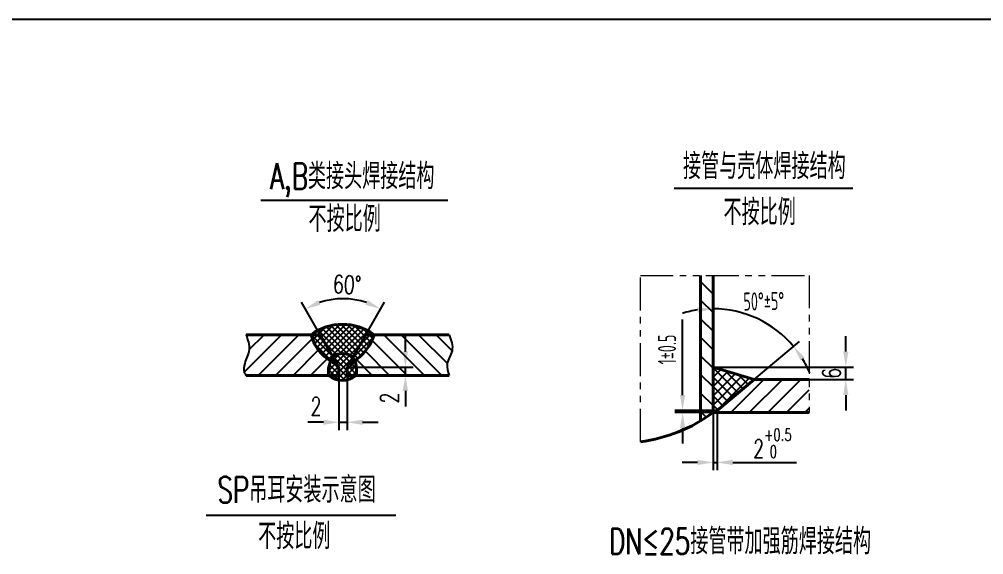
# Model space of a CAD drawing. Header units: millimetres. Extents: x -62352 to -47502, y -30131 to -9106.
# Drawn here: x -57017 to -52350, y -11694 to -9106 of the extents above; entities that cross this region are included whole.
import ezdxf

# ---------------------------------------------------------------- set-up
doc = ezdxf.new("R2010")
doc.units = ezdxf.units.MM
doc.header["$PDMODE"] = 33
doc.header["$PDSIZE"] = 5
doc.linetypes.add('ACAD_ISO12W100', pattern=[21, 12, -3, 0, -3, 0, -3])
doc.linetypes.add('PHANTOM2', pattern=[31.75, 15.875, -3.175, 3.175, -3.175, 3.175, -3.175])
for name, color, linetype in [('剖面线层', 2, 'Continuous'), ('尺寸线', 4, 'Continuous'), ('文字层', 3, 'Continuous')]:
    doc.layers.add(name, color=color, linetype=linetype)
doc.layers.add('双点划线', color=3, linetype='ACAD_ISO12W100', lineweight=18)
doc.layers.add('实线', color=7, linetype='Continuous', lineweight=40)
doc.styles.add('工程', font='romans.shx', dxfattribs={"width": 0.7, "bigfont": 'hztxt.shx'})
doc.styles.add('工程1', font='sysz.shx', dxfattribs={"width": 0.67})
doc.dimstyles.new('工程25', dxfattribs={"dimscale": 25, "dimtxt": 3.5, "dimasz": 3, "dimexe": 1.5, "dimexo": 0, "dimgap": 1, "dimtad": 1, "dimzin": 12, "dimdsep": 46, "dimtxsty": '工程', "dimcen": 0, "dimazin": 2, "dimtp": 0.5, "dimtm": 0.5, "dimtfac": 1, "dimtmove": 0, "dimatfit": 3, "dimfxl": 0, "dimarcsym": 0})

# ---------------------------------------------------------------- blocks, each defined once
blk = doc.blocks.new('*D101')
at = {"layer": 'Defpoints', "color": 0}
for p in [(-53660, -10787.2), (-53017.6, -10787.2), (-53461.2, -10847.2)]:
    blk.add_point(p, dxfattribs=at)
at = {"layer": '尺寸线', "color": 0, "lineweight": -2}
for p, q in [((-53017.6, -10712.2), (-53017.6, -10637.2)), ((-53660, -10787.2), (-52980.1, -10787.2)), ((-53017.6, -10847.2), (-53017.6, -10787.2)), ((-53461.2, -10847.2), (-52980.1, -10847.2)), ((-53017.6, -10922.2), (-53017.6, -10997.2))]:
    blk.add_line(p, q, dxfattribs=at)
at = {"layer": '尺寸线', "color": 0}
for points in [[(-53030.1, -10712.2), (-53005.1, -10712.2), (-53017.6, -10787.2)], [(-53030.1, -10922.2), (-53005.1, -10922.2), (-53017.6, -10847.2)]]:
    blk.add_solid(points, dxfattribs=at)
at = {"layer": '尺寸线', "color": 0, "insert": (-53086.4, -10817.2), "char_height": 87.5, "attachment_point": 5, "rotation": 90, "style": '工程'}
blk.add_mtext('6', dxfattribs=at)
blk = doc.blocks.new('*D102')
at = {"layer": 'Defpoints', "color": 0}
for p in [(-53807.3, -10997.2), (-53640, -10997.2), (-53640, -11007.2)]:
    blk.add_point(p, dxfattribs=at)
at = {"layer": '尺寸线', "color": 0, "lineweight": -2}
for p, q in [((-53807.3, -10922.2), (-53807.3, -10557.1)), ((-53640, -10997.2), (-53844.8, -10997.2)), ((-53640, -11007.2), (-53844.8, -11007.2)), ((-53807.3, -11007.2), (-53807.3, -10997.2)), ((-53807.3, -11082.2), (-53807.3, -11157.2))]:
    blk.add_line(p, q, dxfattribs=at)
at = {"layer": '尺寸线', "color": 0}
for points in [[(-53819.8, -10922.2), (-53794.8, -10922.2), (-53807.3, -10997.2)], [(-53819.8, -11082.2), (-53794.8, -11082.2), (-53807.3, -11007.2)]]:
    blk.add_solid(points, dxfattribs=at)
at = {"layer": '尺寸线', "color": 0, "insert": (-53882.3, -10702.2), "char_height": 87.5, "attachment_point": 5, "rotation": 90, "style": '工程1'}
blk.add_mtext('1%%P0.5', dxfattribs=at)
blk = doc.blocks.new('*D103')
at = {"layer": 'Defpoints', "color": 0}
for p in [(-53660, -11007.2), (-53640, -11007.2), (-53640, -11248.2)]:
    blk.add_point(p, dxfattribs=at)
at = {"layer": '尺寸线', "color": 0, "lineweight": -2}
for p, q in [((-53660, -11007.2), (-53660, -11285.7)), ((-53640, -11007.2), (-53640, -11285.7)), ((-53735, -11248.2), (-53810, -11248.2)), ((-53660, -11248.2), (-53640, -11248.2)), ((-53565, -11248.2), (-53256.1, -11248.2))]:
    blk.add_line(p, q, dxfattribs=at)
at = {"layer": '尺寸线', "color": 0}
for points in [[(-53735, -11235.7), (-53735, -11260.7), (-53660, -11248.2)], [(-53565, -11235.7), (-53565, -11260.7), (-53640, -11248.2)]]:
    blk.add_solid(points, dxfattribs=at)
at = {"layer": '尺寸线', "color": 0, "insert": (-53373, -11155.1), "char_height": 87.5, "attachment_point": 5, "style": '工程'}
blk.add_mtext('2\\H0.667X\\S+0.5^  0', dxfattribs=at)
blk = doc.blocks.new('*D104')
at = {"layer": 'Defpoints', "color": 0}
for p in [(-53660, -10344.1), (-53380.5, -10589.1), (-53461.2, -10847.2), (-53660, -11007.2), (-53640, -10997.2)]:
    blk.add_point(p, dxfattribs=at)
at = {"layer": '尺寸线', "color": 0, "lineweight": -2}
blk.add_line((-53461.2, -10847.2), (-53241.6, -10663), dxfattribs=at)
for start, end in [(98.4569, 106.9139), (40, 90), (23.0861, 31.5431)]:
    blk.add_arc((-53660, -11014), 508.6, start, end, dxfattribs=at)
at = {"layer": '尺寸线', "color": 0}
for points in [[(-53735.7, -10498.5), (-53733.8, -10523.4), (-53660, -10505.4)], [(-53236.7, -10755.2), (-53216.4, -10740.6), (-53270.4, -10687.1)]]:
    blk.add_solid(points, dxfattribs=at)
at = {"layer": '尺寸线', "color": 0, "insert": (-53414.3, -10468.8), "char_height": 87.5, "attachment_point": 5, "rotation": 1, "style": '工程1'}
blk.add_mtext('50%%d%%p5%%d', dxfattribs=at)
blk = doc.blocks.new('*D105')
at = {"layer": 'Defpoints', "color": 0}
for p in [(-55514.1, -10462.3), (-55561.1, -10630.7), (-55340.2, -10630.7), (-55470.3, -10788), (-55431, -10788)]:
    blk.add_point(p, dxfattribs=at)
at = {"layer": '尺寸线', "color": 0, "lineweight": -2}
for p, q in [((-55561.1, -10630.7), (-55652, -10473.2)), ((-55340.2, -10630.7), (-55249.3, -10473.2))]:
    blk.add_line(p, q, dxfattribs=at)
blk.add_arc((-55450.6, -10822), 365.3, 71.7847, 108.2153, dxfattribs=at)
at = {"layer": '尺寸线', "color": 0}
for points in [[(-55559.7, -10486.5), (-55569.9, -10463.6), (-55633.3, -10505.7)], [(-55331.4, -10463.6), (-55341.6, -10486.5), (-55268, -10505.7)]]:
    blk.add_solid(points, dxfattribs=at)
at = {"layer": '尺寸线', "color": 0, "insert": (-55430.6, -10388.5), "char_height": 87.5, "attachment_point": 5, "rotation": 357.3559, "style": '工程'}
blk.add_mtext('60°', dxfattribs=at)
blk = doc.blocks.new('*D69')
at = {"layer": 'Defpoints', "color": 0}
for p in [(-55431, -10788), (-55148.7, -10788), (-55431, -10827.3)]:
    blk.add_point(p, dxfattribs=at)
at = {"layer": '尺寸线', "color": 0, "lineweight": -2}
for p, q in [((-55148.7, -10713), (-55148.7, -10638)), ((-55431, -10788), (-55111.2, -10788)), ((-55148.7, -10827.3), (-55148.7, -10788)), ((-55431, -10827.3), (-55111.2, -10827.3)), ((-55148.7, -10902.3), (-55148.7, -10977.3))]:
    blk.add_line(p, q, dxfattribs=at)
at = {"layer": '尺寸线', "color": 0}
for points in [[(-55161.2, -10713), (-55136.2, -10713), (-55148.7, -10788)], [(-55161.2, -10902.3), (-55136.2, -10902.3), (-55148.7, -10827.3)]]:
    blk.add_solid(points, dxfattribs=at)
at = {"layer": '尺寸线', "color": 0, "insert": (-55225.8, -10936.8), "char_height": 87.5, "attachment_point": 5, "rotation": 90, "style": '工程'}
blk.add_mtext('2{}{}', dxfattribs=at)
blk = doc.blocks.new('*D70')
at = {"layer": 'Defpoints', "color": 0}
for p in [(-55470.3, -10821.2), (-55431, -10821.2), (-55431, -11054)]:
    blk.add_point(p, dxfattribs=at)
at = {"layer": '尺寸线', "color": 0, "lineweight": -2}
for p, q in [((-55470.3, -10821.2), (-55470.3, -11091.5)), ((-55431, -10821.2), (-55431, -11091.5)), ((-55545.3, -11054), (-55620.3, -11054)), ((-55470.3, -11054), (-55431, -11054)), ((-55356, -11054), (-55281, -11054))]:
    blk.add_line(p, q, dxfattribs=at)
at = {"layer": '尺寸线', "color": 0}
for points in [[(-55545.3, -11041.5), (-55545.3, -11066.5), (-55470.3, -11054)], [(-55356, -11041.5), (-55356, -11066.5), (-55431, -11054)]]:
    blk.add_solid(points, dxfattribs=at)
at = {"layer": '尺寸线', "color": 0, "insert": (-55581.4, -10976.8), "char_height": 87.5, "attachment_point": 5, "style": '工程'}
blk.add_mtext('2{}{}', dxfattribs=at)

msp = doc.modelspace()

# ---------------------------------------------------------------- hatches: boundary and pattern name
at = {"layer": '剖面线层'}
h = msp.add_hatch(dxfattribs=at)
h.set_pattern_fill('ANSI31', color=256, scale=20, angle=90, style=0)
h.set_pattern_definition([(135, (-22932.39, 12720.05), (-44.90128, -44.90128), [])])
edge = h.paths.add_edge_path()
edge.add_arc((-54105.152, -10404.331), 749.427, 300.92967, 306.444705)
edge.add_line((-53659.957, -11007.193), (-53659.957, -10344.085))
edge.add_line((-53659.957, -10344.085), (-53719.957, -10344.085))
edge.add_line((-53719.957, -10344.085), (-53719.957, -11047.189))
h = msp.add_hatch(dxfattribs=at)
h.set_pattern_fill('ANSI37', color=256, scale=6.25, angle=90, style=0)
h.set_pattern_definition([(135, (-18825.639, 18651.014), (-14.03165, -14.03165), []), (225, (-18825.639, 18651.014), (14.03165, -14.03165), [])])
h.paths.add_polyline_path([(-55340.205, -10630.742), (-55561.092, -10630.742), (-55499.247, -10737.86, -0.34477476), (-55402.258, -10738.22)])
h.paths.add_polyline_path([(-55561.092, -10630.742), (-55605.174, -10630.742, 0.18851584), (-55510.754, -10758.353, -0.04678323), (-55499.247, -10737.86)])
h.paths.add_polyline_path([(-55605.174, -10630.742), (-55561.092, -10630.742), (-55340.205, -10630.742), (-55300, -10630.742, 0.32935696)])
h.paths.add_polyline_path([(-55300, -10630.742), (-55340.205, -10630.742), (-55402.258, -10738.22, -0.04003958), (-55393.461, -10756.323, 0.01043882), (-55385.539, -10750.834, 0.16396261)])
h.paths.add_polyline_path([(-55393.461, -10756.323, 0.04003958), (-55402.258, -10738.22), (-55422.019, -10772.448, 0.03556127)], flags=17)
h.paths.add_polyline_path([(-55499.247, -10737.86, 0.04678323), (-55510.754, -10758.353, 0.0429088), (-55477.547, -10775.446)], flags=17)
h.paths.add_polyline_path([(-55402.258, -10738.22, 0.34477476), (-55499.247, -10737.86), (-55470.305, -10787.99), (-55470.305, -10827.302), (-55520.326, -10827.302, 0.36306961), (-55387.384, -10827.302), (-55430.993, -10827.302), (-55430.993, -10787.99)])
h.paths.add_polyline_path([(-55470.305, -10787.99), (-55477.547, -10775.446, -0.0429088), (-55510.754, -10758.353, 0.14100759), (-55520.326, -10827.302), (-55470.305, -10827.302)])
h.paths.add_polyline_path([(-55393.461, -10756.323, -0.03556127), (-55422.019, -10772.448), (-55430.993, -10787.99), (-55430.993, -10827.302), (-55387.384, -10827.302, 0.14444056)])
h = msp.add_hatch(dxfattribs=at)
h.set_pattern_fill('ANSI31', color=256, scale=18.75, style=0)
h.set_pattern_definition([(45, (-46534.51, -17328.753), (-42.09495, 42.09495), [])])
edge = h.paths.add_edge_path()
edge.add_arc((-55395.728, -10809.461), 125.869, 156.043783, 188.148678)
edge.add_line((-55520.326, -10827.302), (-55919.823, -10827.302))
edge.add_arc((-55870.249, -10789.019), 62.636, 147.17794, 217.676113, ccw=False)
edge.add_arc((-56023.148, -10690.399), 119.311, 327.17794, 390.000764)
edge.add_line((-55919.823, -10630.742), (-55605.174, -10630.742))
edge.add_arc((-55394.746, -10573.782), 218.001, 195.146207, 237.849694)
edge = h.paths.add_edge_path()
edge.add_arc((-55394.746, -10573.782), 218.001, 247.677637, 247.916657)
h = msp.add_hatch(dxfattribs=at)
h.set_pattern_fill('ANSI31', color=256, scale=18.75, angle=90, style=0)
h.set_pattern_definition([(135, (-46534.51, -17328.753), (-42.09495, -42.09495), [])])
h.paths.add_polyline_path([(-54937.023, -10827.302, -0.31769022), (-54940.085, -10755.069, 0.28119478), (-54937.023, -10630.742), (-55300, -10630.742, -0.16396261), (-55385.539, -10750.834, -0.01043882), (-55393.461, -10756.323, -0.14444056), (-55387.384, -10827.302)])
h = msp.add_hatch(dxfattribs=at)
h.set_pattern_fill('ANSI37', color=256, scale=10, style=0)
h.set_pattern_definition([(45, (256854.643, 226175.26), (-22.4506403, 22.4506403), []), (135, (256854.643, 226175.26), (-22.4506403, -22.4506403), [])])
h.paths.add_polyline_path([(-53461.194, -10847.193), (-53659.957, -10787.193), (-53659.957, -11007.193), (-53639.957, -11007.193), (-53639.957, -10997.193)])
h = msp.add_hatch(dxfattribs=at)
h.set_pattern_fill('ANSI31', color=256, scale=20, style=0)
h.set_pattern_definition([(45, (-22932.39, 12720.05), (-44.90128, 44.90128), [])])
h.paths.add_polyline_path([(-53194.553, -10847.193), (-53461.194, -10847.193), (-53639.957, -10997.193), (-53639.957, -11007.193), (-53194.553, -11007.193)])

# ---------------------------------------------------------------- linework, layer by layer
at = {"layer": '双点划线', "linetype": 'PHANTOM2', "ltscale": 10}
for p, q in [((-54011.719, -11147.911), (-54011.719, -10344.085)), ((-54011.719, -10344.085), (-53194.553, -10344.085)), ((-53194.553, -10344.085), (-53194.553, -11007.193))]:
    msp.add_line(p, q, dxfattribs=at)
at = {"layer": '实线'}
for p, q in [((-53719.957, -11047.189), (-53719.957, -10344.085)), ((-53659.957, -11007.193), (-53659.957, -10344.085)), ((-55919.823, -10630.742), (-55561.092, -10630.742)), ((-55919.823, -10630.742), (-55605.174, -10630.742)), ((-55470.305, -10787.99), (-55561.092, -10630.742)), ((-55430.993, -10787.99), (-55340.205, -10630.742)), ((-55340.205, -10630.742), (-54937.023, -10630.742)), ((-55470.305, -10827.302), (-55470.305, -10787.99)), ((-55430.993, -10827.302), (-55430.993, -10787.99)), ((-53659.957, -10787.193), (-53461.194, -10847.193)), ((-55919.823, -10827.302), (-55470.305, -10827.302)), ((-55919.823, -10827.302), (-55520.326, -10827.302)), ((-55430.993, -10827.302), (-54937.023, -10827.302)), ((-55430.993, -10827.302), (-54937.023, -10827.302)), ((-53639.957, -10997.193), (-53461.194, -10847.193)), ((-53461.194, -10847.193), (-53194.553, -10847.193)), ((-53659.957, -11007.193), (-53194.553, -11007.193)), ((-53639.957, -11007.193), (-53639.957, -10997.193))]:
    msp.add_line(p, q, dxfattribs=at)
for centre, radius, start, end in [((-55452.587, -10837.258), 256.772, 53.540683, 126.459317), ((-55394.746, -10573.782), 218.001, 195.146207, 247.677637), ((-55520.955, -10563.87), 230.853, 305.915506, 343.161556), ((-55450.983, -10800.008), 78.688, 51.741293, 127.832896), ((-55395.728, -10809.461), 125.869, 145.32967, 188.148678), ((-55394.746, -10573.782), 218.001, 247.677637, 247.916657), ((-55520.955, -10563.87), 230.853, 295.376582, 305.915506), ((-55510.71, -10802.112), 125.873, 348.455788, 30.50325), ((-55453.855, -10747.828), 103.607, 230.091158, 309.908842), ((-54105.152, -10404.331), 749.427, 277.161839, 306.444705)]:
    msp.add_arc(centre, radius, start, end, dxfattribs=at)
at = {"layer": '尺寸线'}
msp.add_lwpolyline([(-62352.171, -9105.75), (-47502.171, -9105.75), (-47502.171, -30130.75), (-62352.171, -30130.75)], close=True, dxfattribs=at)
for points in [[(-55919.823, -10630.742), (-55904.686, -10702.81), (-55926.227, -10769.385), (-55928.249, -10812.957), (-55919.823, -10827.302)], [(-54937.023, -10630.742), (-54922.946, -10708.546), (-54946.438, -10771.487), (-54937.023, -10827.302)]]:
    msp.add_spline(points, degree=3, dxfattribs=at)
at = {"layer": '文字层'}
for p, q in [((-53848.855, -9921.75), (-52983.332, -9921.75)), ((-55847.562, -9979.492), (-54943.508, -9979.492)), ((-56112.041, -11502.626), (-55194.873, -11502.626))]:
    msp.add_line(p, q, dxfattribs=at)

# ---------------------------------------------------------------- texts
at = {"layer": '文字层', "style": '工程', "width": 0.7}
for s, p in [('接管与壳体焊接结构', (-53805.342, -9878.543)), ('A,B类接头焊接结构', (-55804.049, -9926.912)), ('不按比例', (-53609.215, -10101.208)), ('不按比例', (-55617.492, -10133.621)), ('SP吊耳安装示意图', (-56058.372, -11443.14)), ('不按比例', (-55861.208, -11667.598)), ('DN≤25接管带加强筋焊接结构', (-54163.806, -11692.194))]:
    msp.add_text(s, height=125, dxfattribs=at).set_placement(p)

# ---------------------------------------------------------------- dimensions: what is measured, and where the dimension line sits
at = {"layer": '尺寸线'}
dim = msp.add_angular_dim_2l(base=(-55514.08, -10462.3), line1=((-55430.993, -10787.99), (-55340.205, -10630.742)), line2=((-55470.305, -10787.99), (-55561.092, -10630.742)), dimstyle='工程25', dxfattribs=at)
dim.commit()
dim.dimension.update_dxf_attribs({"geometry": '*D105', "text_midpoint": (-55433.797, -10457.139), "dimtype": 162})
dim = msp.add_angular_dim_2l(base=(-53380.484, -10589.057), line1=((-53659.957, -11007.193), (-53659.957, -10344.085)), line2=((-53639.957, -10997.193), (-53461.194, -10847.193)), text='50%%d%%p5%%d', dimstyle='工程25', override={"dimtxsty": '工程1', "dimtmove": 2}, dxfattribs=at)
dim.commit()
dim.dimension.update_dxf_attribs({"geometry": '*D104', "text_midpoint": (-53414.348, -10468.77), "dimtype": 162, "text_rotation": 1})
for base, p1, p2, angle, text, override, picture, middle in [((-53807.268, -10997.193), (-53639.957, -11007.193), (-53639.957, -10997.193), 90, '1%%P0.5', {"dimtxsty": '工程1'}, '*D102', (-53807.268, -10702.151)), ((-55148.712, -10787.99), (-55430.993, -10827.302), (-55430.993, -10787.99), 90, '2{}{}', {"dimtmove": 2}, '*D69', (-55225.795, -10936.751)), ((-55430.993, -11054.046), (-55470.305, -10821.164), (-55430.993, -10821.164), 180, '2{}{}', {"dimtmove": 2}, '*D70', (-55581.423, -10976.826))]:
    dim = msp.add_linear_dim(base=base, p1=p1, p2=p2, angle=angle, text=text, dimstyle='工程25', override=override, dxfattribs=at)
    dim.commit()
    dim.dimension.update_dxf_attribs({"geometry": picture, "text_midpoint": middle, "dimtype": 160})
dim = msp.add_linear_dim(base=(-53017.606, -10787.193), p1=(-53461.194, -10847.193), p2=(-53659.957, -10787.193), angle=90, text='6', dimstyle='工程25', dxfattribs=at)
dim.commit()
dim.dimension.update_dxf_attribs({"geometry": '*D101', "text_midpoint": (-53017.606, -10817.193), "dimtype": 160})
dim = msp.add_linear_dim(base=(-53639.957, -11248.164), p1=(-53659.957, -11007.193), p2=(-53639.957, -11007.193), text='2\\H0.667X\\S+0.5^  0', dimstyle='工程25', dxfattribs=at)
dim.commit()
dim.dimension.update_dxf_attribs({"geometry": '*D103', "text_midpoint": (-53373.031, -11248.164), "dimtype": 160})

doc.saveas('drawing.dxf')
